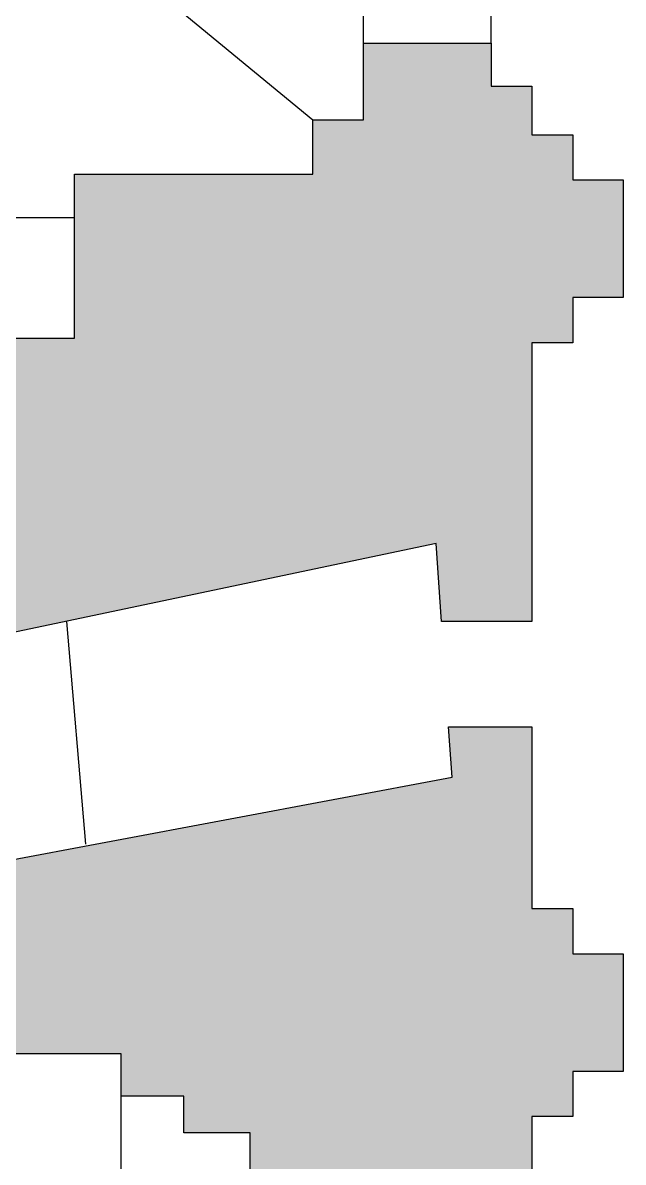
# Model space of a CAD drawing. Extents: x 77 to 121, y -270 to -21.
# Drawn here: x 113.31 to 116.51, y -175.48 to -169.4 of the extents above; entities that cross this region are included whole.
import ezdxf

# ---------------------------------------------------------------- set-up
doc = ezdxf.new("R2010")
doc.units = 0
for name, color, linetype in [('BASE_PLAN', 7, 'CONTINUOUS'), ('POCHE', 7, 'CONTINUOUS'), ('VAULT_LINES', 7, 'CONTINUOUS')]:
    doc.layers.add(name, color=color, linetype=linetype)

# ---------------------------------------------------------------- blocks, each defined once
blk = doc.blocks.new('*U44')
at = {"layer": 'POCHE', "linetype": 'CONTINUOUS'}
for points in [[(115.1247, -169.9224), (115.1247, -169.5137), (115.5118, -172.1793)], [(115.5118, -172.1793), (115.1247, -169.5137), (115.5118, -169.5137)], [(115.5118, -172.1793), (115.5118, -169.5137), (115.5398, -172.5944)], [(115.5398, -172.5944), (115.5118, -169.5137), (115.5398, -169.5137)], [(115.5398, -172.5944), (115.5398, -169.5137), (115.8039, -172.5944)], [(115.8039, -169.7432), (115.5398, -169.5137), (115.8039, -169.5137)], [(115.8039, -172.5944), (115.5398, -169.5137), (115.8039, -169.7432)], [(115.8039, -172.5944), (115.8039, -169.7432), (116.0216, -172.5944)], [(116.0216, -170.0018), (115.8039, -169.7432), (116.0216, -169.7432)], [(116.0216, -172.5944), (115.8039, -169.7432), (116.0216, -171.1092)], [(116.0216, -171.1092), (115.8039, -169.7432), (116.0216, -170.0018)], [(114.8541, -170.2109), (114.8541, -169.9224), (115.1247, -172.2608)], [(115.1247, -172.2608), (114.8541, -169.9224), (115.1247, -169.9224)], [(115.1247, -172.2608), (115.1247, -169.9224), (115.5118, -172.1793)], [(116.0216, -171.1092), (116.0216, -170.0018), (116.2393, -171.1092)], [(116.2393, -170.2421), (116.0216, -170.0018), (116.2393, -170.0018)], [(116.2393, -171.1092), (116.0216, -170.0018), (116.2393, -170.869)], [(116.2393, -170.869), (116.0216, -170.0018), (116.2393, -170.2421)], [(113.5844, -171.0855), (113.5844, -170.2109), (114.8541, -172.3178)], [(114.8541, -172.3178), (113.5844, -170.2109), (114.8541, -170.2109)], [(114.8541, -172.3178), (114.8541, -170.2109), (115.1247, -172.2608)], [(116.2393, -170.869), (116.2393, -170.2421), (116.5077, -170.869)], [(116.5077, -170.869), (116.2393, -170.2421), (116.5077, -170.2421)], [(113.0063, -172.7071), (113.0063, -171.0855), (113.5844, -172.5853)], [(113.5844, -172.5853), (113.0063, -171.0855), (113.5844, -171.0855)], [(113.5844, -172.5853), (113.5844, -171.0855), (114.8541, -172.3178)], [(115.5957, -173.4248), (115.5776, -173.1562), (115.5957, -173.1562)], [(115.5957, -175.9786), (115.5957, -173.1562), (116.0216, -175.9757)], [(116.0216, -174.1244), (115.5957, -173.1562), (116.0216, -173.1562)], [(116.0216, -175.9757), (115.5957, -173.1562), (116.0216, -175.2318)], [(116.0216, -175.2318), (115.5957, -173.1562), (116.0216, -174.1244)], [(115.5957, -175.9786), (115.4346, -173.4549), (115.5957, -173.4248)], [(115.4346, -175.9796), (114.9657, -173.5427), (115.4346, -173.4549)], [(115.4346, -175.9796), (115.4346, -173.4549), (115.5957, -175.9786)], [(114.9657, -175.9796), (114.6906, -173.5942), (114.9657, -173.5427)], [(114.9657, -175.9796), (114.9657, -173.5427), (115.4346, -176.6332)], [(115.4346, -176.6332), (114.9657, -173.5427), (115.4346, -175.9796)], [(114.6906, -175.6607), (114.52, -173.6261), (114.6906, -173.5942)], [(114.6906, -175.6607), (114.6906, -173.5942), (114.9657, -175.9796)], [(114.52, -175.3183), (114.1674, -173.6921), (114.52, -173.6261)], [(114.52, -175.3183), (114.52, -173.6261), (114.6906, -175.6607)], [(114.1674, -175.1238), (113.833, -173.7547), (114.1674, -173.6921)], [(114.1674, -175.1238), (114.1674, -173.6921), (114.52, -175.3183)], [(113.833, -174.8982), (113.102, -173.8916), (113.833, -173.7547)], [(113.833, -174.8982), (113.833, -173.7547), (114.1674, -175.1238)], [(113.102, -174.8982), (113.102, -173.8916), (113.833, -174.8982)], [(116.0216, -175.2318), (116.0216, -174.1244), (116.2393, -175.2318)], [(116.2393, -174.3647), (116.0216, -174.1244), (116.2393, -174.1244)], [(116.2393, -175.2318), (116.0216, -174.1244), (116.2393, -174.9915)], [(116.2393, -174.9915), (116.0216, -174.1244), (116.2393, -174.3647)], [(116.2393, -174.9915), (116.2393, -174.3647), (116.5077, -174.9915)], [(116.5077, -174.9915), (116.2393, -174.3647), (116.5077, -174.3647)], [(113.833, -175.1238), (113.833, -174.8982), (114.1674, -175.1238)], [(114.1674, -175.3183), (114.1674, -175.1238), (114.52, -175.3183)], [(114.52, -175.6607), (114.52, -175.3183), (114.6906, -175.6607)]]:
    blk.add_solid(points, dxfattribs=at)

msp = doc.modelspace()

# ---------------------------------------------------------------- linework, layer by layer
at = {"layer": 'BASE_PLAN'}
for p, q in [((115.1247, -169.5137), (115.1247, -166.672)), ((115.8039, -169.5137), (115.8039, -166.672)), ((115.1247, -169.9224), (115.1247, -169.5137)), ((115.1247, -169.5137), (115.8039, -169.5137)), ((115.8039, -169.5137), (115.8039, -169.7432)), ((115.8039, -169.5137), (115.8039, -169.7432)), ((115.8039, -169.7432), (116.0216, -169.7432)), ((116.0216, -169.7432), (116.0216, -170.0018)), ((114.8541, -170.2109), (114.8541, -169.9224)), ((114.8541, -169.9224), (115.1247, -169.9224)), ((116.0216, -170.0018), (116.2393, -170.0018)), ((116.2393, -170.0018), (116.2393, -170.2421)), ((113.5844, -171.0855), (113.5844, -170.2109)), ((113.5844, -170.2109), (114.8541, -170.2109)), ((116.2393, -170.2421), (116.5077, -170.2421)), ((116.5077, -170.2421), (116.5077, -170.869)), ((111.6251, -170.4415), (113.5844, -170.4415)), ((116.5077, -170.869), (116.2393, -170.869)), ((116.2393, -170.869), (116.2393, -171.1092)), ((111.6251, -171.0855), (113.5844, -171.0855)), ((116.2393, -171.1092), (116.0216, -171.1092)), ((116.0216, -171.1092), (116.0216, -172.5944)), ((115.5118, -172.1793), (112.2443, -172.8676)), ((115.5398, -172.5944), (115.5118, -172.1793)), ((113.5421, -172.5942), (113.6433, -173.7809)), ((116.0216, -172.5944), (115.5398, -172.5944)), ((115.5957, -173.4248), (115.5776, -173.1562)), ((115.5776, -173.1562), (116.0216, -173.1562)), ((116.0216, -173.1562), (116.0216, -173.8658)), ((112.3288, -174.0363), (115.5957, -173.4248)), ((116.0216, -173.8658), (116.0216, -174.1244)), ((116.0216, -174.1244), (116.2393, -174.1244)), ((116.2393, -174.1244), (116.2393, -174.3647)), ((116.2393, -174.3647), (116.5077, -174.3647)), ((116.5077, -174.3647), (116.5077, -174.9915)), ((113.833, -174.8982), (113.102, -174.8982)), ((113.833, -175.1238), (113.833, -174.8982)), ((116.5077, -174.9915), (116.2393, -174.9915)), ((116.2393, -174.9915), (116.2393, -175.2318)), ((114.1674, -175.1238), (113.833, -175.1238)), ((113.833, -180.4847), (113.833, -175.1238)), ((114.1674, -175.3183), (114.1674, -175.1238)), ((116.2393, -175.2318), (116.0216, -175.2318)), ((116.0216, -175.2318), (116.0216, -175.9757)), ((114.52, -175.3183), (114.1674, -175.3183)), ((114.52, -175.6607), (114.52, -175.3183))]:
    msp.add_line(p, q, dxfattribs=at)
at = {"layer": 'VAULT_LINES'}
msp.add_line((110.3213, -166.1839), (114.8541, -169.9224), dxfattribs=at)

# ---------------------------------------------------------------- block references
at = {"layer": 'POCHE'}
msp.add_blockref('*U44', (0, 0), dxfattribs=at)

doc.saveas('drawing.dxf')
